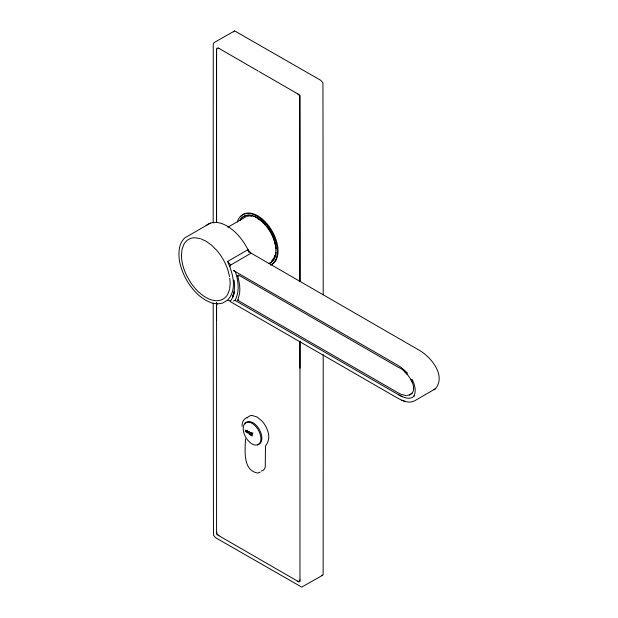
<?xml version="1.0" encoding="UTF-8"?>
<svg xmlns="http://www.w3.org/2000/svg" width="618" height="618" viewBox="0 0 618 618"><rect width="100%" height="100%" fill="white"/><g stroke="black" fill="none" stroke-linecap="round" stroke-linejoin="round"><path stroke-width="0.93" d="M216.57 320.039L216.57 302.666M216.57 222.557L216.57 49.788L217.173 48.05L218.981 48.397M245.446 438.896C245.276 449.742 242.271 470.391 257.799 473.087L260.147 472.098M249.077 431.472L247.463 432.407L247.463 432.994L245.601 431.186C245.068 428.483 246.675 431.928 246.652 430.615L248.374 432.013L248.374 431.418L252.229 433.651L252.229 435.976L250.383 434.91L250.383 434.184L252.808 432.778M251.619 433.697L250.004 434.632L249.255 434.207L249.255 433.442L250.877 432.515M250.004 434.632L250.004 433.96L251.619 433.025M299.969 368.181L299.969 341.159M299.969 281.321L299.699 96.238M323.214 354.516L323.144 574.354L322.611 575.281L301.708 587.1L215.589 537.722L213.449 535.25L213.195 303.075M323.214 294.732L322.944 82.812L320.804 80.348L234.631 30.9L213.99 42.665L213.249 43.924L213.187 223.067M407.293 395.381C422.449 392.36 406.899 370.167 398.525 367.416L238.424 274.979L237.768 275.489L239.614 285.006L239.854 289.301L239.614 293.311L237.745 300.263L397.575 392.538L400.974 394.269L406.397 395.736M242.086 426.35C241.792 422.89 243.376 419.027 246.767 417.66M299.969 579.746L299.367 581.476L297.559 581.129M229.664 288.529L230.213 283.314L229.734 278.193M275.914 252.43C275.806 257.003 273.457 261.769 269.015 263.507M233.766 294.686L234.531 292.129M234.106 291.773L232.569 296.856C234.77 291.65 234.817 285.137 234.122 280.178M233.627 31.943L234.16 31.016M229.572 289.394L227.733 294.253A34.654 20.008 60 0 1 221.074 300A34.322 19.815 60 0 1 205.833 297.389A34.322 19.815 60 0 1 190.591 282.403L186.814 275.86A34.33 19.822 60 0 1 181.453 255.164L182.101 249.085L183.932 244.218A34.67 20.015 60 0 1 195.118 237.76L200.247 238.602M233.31 301.082L235.033 300.356C239.884 291.387 238.347 280.618 235.28 271.341M413.72 396.347C416.602 391.387 414.832 384.744 412.113 379.39M206.134 225.562A38.115 22.009 60 0 1 210.29 223.168A37.752 21.8 60 0 1 227.045 226.034A37.752 21.8 60 0 1 238.834 235.991A38.115 22.009 60 0 1 247.965 249.711L251.093 253.156L419.081 350.151C431.024 356.903 446.366 375.551 435.451 388.784L414.763 400.727C409.27 403.894 402.758 400.912 397.768 398.193L230.004 301.46L230.398 301.09M231.132 300.163L233.256 296.393M237.729 300.232L238.424 299.776M412.268 393.334L409.355 395.234M414.415 395.752C410.275 400.649 403.137 397.304 398.602 394.794L235.033 300.356M210.29 223.168L184.844 237.853C178.417 243.762 178.347 253.411 179.552 261.414L179.568 261.468C182.287 274.678 189.347 286.914 199.429 295.875L205.601 300.263L211.727 302.99L217.358 303.909M227.841 227.239L246.343 216.563M230.707 300.912L227.571 300.17C237.505 289.572 232.94 273.21 227.571 261.484L247.949 249.711A37.752 21.8 60 0 1 249.139 252.214M251.093 253.156L230.089 265.377A0.904 0.718 37.1 0 0 230.004 265.91L230.205 266.358M227.432 300.271L222.519 303.114L217.451 303.925M245.601 431.186L247.169 430.275M245.879 431.379L247.463 430.468M245.887 431.943L247.463 431.024M249.255 434.207L250.877 433.272M250.383 434.91L252.808 433.512M261.399 471.101L263.307 470.275L264.72 468.707L265.261 466.814L265.477 446.041C269.015 441.7 269.657 435.868 267.64 430.707A16.562 9.564 60 0 0 262.31 421.376L257.196 417.042L252.09 415.474A16.562 9.564 60 0 0 247.154 418M433.805 389.464L435.451 388.784M322.611 575.281L321.538 575.281M234.523 270.754L234.315 270.808A0.896 0.711 37.6 0 1 233.712 270.669L233.511 270.529M257.582 444.914C252.916 446.049 248.954 442.024 246.512 438.525A12.739 7.354 60 0 1 246.512 422.403C251.171 421.175 255.149 425.277 257.582 428.753A12.731 7.354 60 0 1 257.582 444.875M401.847 400.248L405.346 401.491M201.043 238.957L205.833 241.09L211.426 245.06L216.555 250.136A34.662 20.015 60 0 1 227.733 269.51L229.572 276.485M398.602 394.794L402.279 396.663M218.239 47.972L258.27 71.085M259.104 71.564L299.135 94.678M233.712 270.669L397.691 365.215L401.383 367.61L407.548 373.079M247.463 432.407L249.255 433.442M217.405 534.856L299.135 582.04M297.559 93.766L299.367 95.504M218.981 535.76L217.173 534.029L216.57 531.596M404.821 371.92L407.293 374.361M265.501 224.759L261.514 220.811L257.173 217.721A26.674 15.404 60 0 0 253.619 216.115M227.571 261.484L230.707 264.929M411.016 379.491L412.268 382.156M237.953 276.439L237.745 275.898M247.949 249.711L248.992 252.237M275.381 244.326L274.191 239.807A26.937 15.55 60 0 0 267.069 226.659M275.613 245.23L275.952 248.768M413.38 388.174L413.38 388.606M299.969 95.157L299.969 281.414M299.969 341.252L299.969 581.553M216.57 48.938L216.57 222.658M216.57 302.758L216.57 534.377M245.029 423.925A12.769 7.37 60 0 1 247.447 421.785C252.136 420.657 256.107 424.69 258.548 428.197A12.762 7.37 60 0 1 261.87 438.216A12.762 7.37 60 0 1 258.548 444.396M247.138 216.323A25.662 14.817 60 0 1 248.822 216.061M249.695 216.03A25.415 14.677 60 0 1 251.557 216.2M273.38 258.602A25.662 14.817 60 0 1 271.711 260.495M274.94 255.234A25.423 14.677 60 0 1 273.844 257.853M257.629 218.494A25.423 14.677 60 0 1 259.714 219.83M261.769 221.429A25.423 14.677 60 0 1 265.562 225.191M240.155 220.162A26.674 15.404 60 0 1 242.395 217.389A26.937 15.55 60 0 1 248.845 215.141M248.784 215.18A26.674 15.404 60 0 1 252.77 215.829M240.464 216.771A28.976 16.732 60 0 1 248.714 213.001A28.698 16.57 60 0 1 266.59 223.322A28.976 16.732 60 0 1 273.573 233.774A28.698 16.57 60 0 1 275.976 260.178M275.976 260.224A28.976 16.732 60 0 1 271.263 264.689M270.514 265.114A28.969 16.725 60 0 0 275.226 260.649A28.691 16.562 60 0 0 272.816 234.214A28.969 16.725 60 0 0 265.879 223.778A28.691 16.562 60 0 0 244.187 214.037A28.969 16.725 60 0 0 238.618 218.834A28.691 16.562 60 0 0 237.312 222.016M239.9 220.302A26.682 15.404 60 0 1 242.14 217.528A26.945 15.558 60 0 1 248.59 215.28A26.682 15.404 60 0 1 268.73 229.487A26.945 15.558 60 0 1 273.944 239.954A26.682 15.404 60 0 1 271.704 261.908M271.704 261.962A26.945 15.558 60 0 1 268.768 263.654"/></g></svg>
